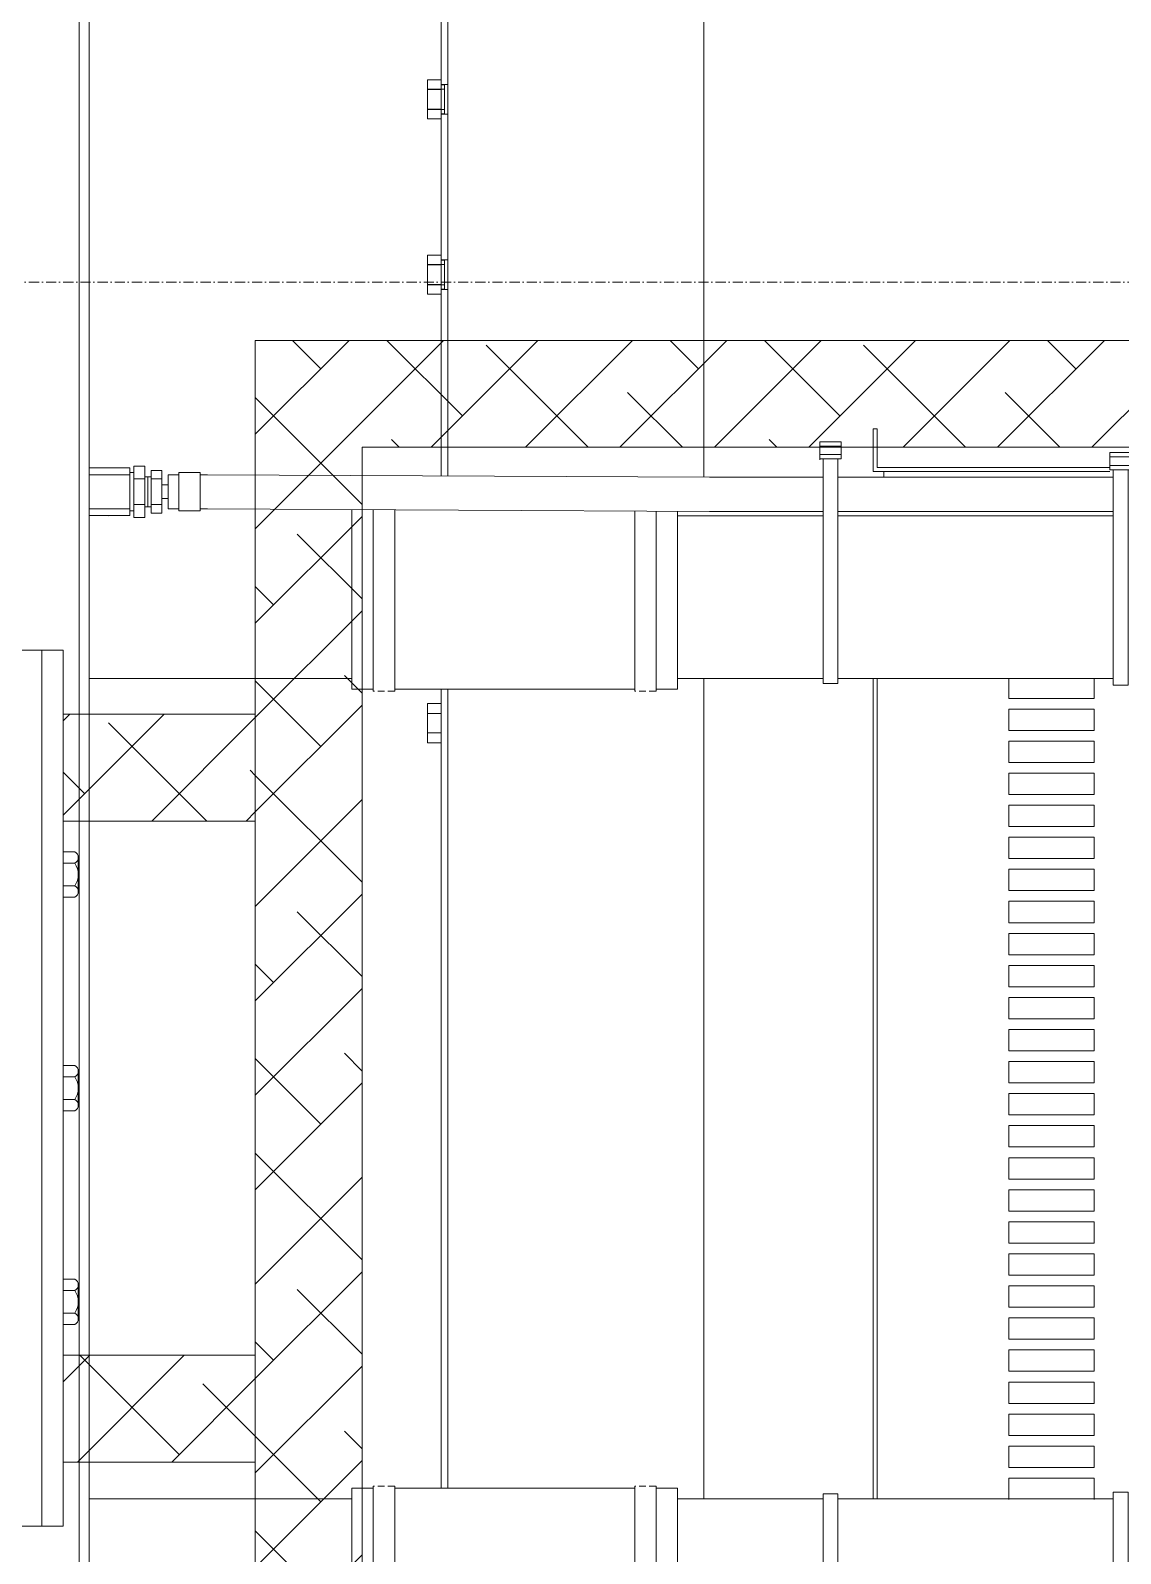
# Model space of a CAD drawing. Header units: millimetres. Extents: x 68650 to 268645, y -2410 to 17645.
# Drawn here: x 74022 to 74533, y 10370 to 11083 of the extents above; entities that cross this region are included whole.
import ezdxf

# ---------------------------------------------------------------- set-up
doc = ezdxf.new("R2010")
doc.units = ezdxf.units.MM
doc.linetypes.add('Dash Dot 3_16_', pattern=[7.9375, 4.7625, -1.5875, 0, -1.5875])
doc.linetypes.add('IMPORT-HIDDEN2', pattern=[4.7625, 3.175, -1.5875])
for name, color, linetype, lineweight in [('G-ANNO-SYMB-1', 111, 'Dash Dot 3_16_', 18), ('G-IMPT', 8, 'Continuous', 18), ('G-IMPT-3', 8, 'IMPORT-HIDDEN2', 18), ('M-EQPM', 50, 'Continuous', 18)]:
    doc.layers.add(name, color=color, linetype=linetype, lineweight=lineweight)
pattern_1 = [(45, (6430.562, -24364.136), (-22.097087, 22.097087), []), (135, (6430.562, -24364.136), (-66.29126, 22.097087), [78.125, -46.875])]

# ---------------------------------------------------------------- blocks, each defined once
blk = doc.blocks.new('TKCS_MAY PHAT DIEN_251105 - TKCS_XREF_260106_MAY PHAT DIEN_dwg_112-2491696-TKCS_NHÀ MÁY PHÁT ĐIỆN - MẶT BẰNG COTE _1_000')
at = {"layer": 'G-IMPT'}
for p, q in [((17101.99, 26391.34), (17101.99, 24843.33)), ((17271.44, 26383.61), (17271.44, 25903.84)), ((17274.49, 25903.83), (17274.49, 26383.77)), ((17394.49, 25903.29), (17394.49, 26315.34)), ((17272.97, 26084.93), (17265.09, 26084.93)), ((17274.49, 26087.11), (17271.44, 26087.11)), ((17271.44, 26084.75), (17265.09, 26084.75)), ((17265.09, 26075.4), (17272.97, 26075.4)), ((17271.44, 26073.22), (17274.49, 26073.22)), ((17272.97, 26002.85), (17265.09, 26002.85)), ((17271.44, 26002.67), (17265.09, 26002.67)), ((17274.49, 26005.03), (17271.44, 26005.03)), ((17265.09, 25993.32), (17272.97, 25993.32)), ((17271.44, 25991.14), (17274.49, 25991.14)), ((17458.72, 25917.89), (17448.72, 25917.89)), ((17458.72, 25913.89), (17448.72, 25913.89)), ((17594.52, 25912.82), (17584.52, 25912.82)), ((17594.52, 25908.82), (17584.52, 25908.82)), ((17106.56, 25904.42), (17125.61, 25904.42)), ((17127.61, 25905.49), (17125.61, 25905.49)), ((17132.61, 25902.49), (17127.61, 25902.49)), ((17135.61, 25903.49), (17132.61, 25903.49)), ((17134.11, 25889.49), (17134.11, 25903.49)), ((17135.61, 25906.49), (17135.61, 25886.49)), ((17140.61, 25906.49), (17135.61, 25906.49)), ((17140.61, 25902.49), (17135.61, 25902.49)), ((17140.61, 25906.49), (17140.61, 25886.49)), ((17143.61, 25899.66), (17140.61, 25899.66)), ((17148.61, 25887.49), (17148.61, 25905.49)), ((17148.61, 25905.49), (17158.61, 25905.49)), ((17158.61, 25887.49), (17158.61, 25905.49)), ((17586.02, 25903.29), (17457.22, 25903.29)), ((17478.72, 25905.87), (17478.72, 25903.29)), ((17143.61, 25893.31), (17140.61, 25893.31)), ((17106.56, 25888.55), (17125.61, 25888.55)), ((17127.61, 25887.49), (17125.61, 25887.49)), ((17132.61, 25890.49), (17127.61, 25890.49)), ((17135.61, 25889.49), (17132.61, 25889.49)), ((17140.61, 25890.49), (17135.61, 25890.49)), ((17140.61, 25886.49), (17135.61, 25886.49)), ((17148.61, 25887.49), (17158.61, 25887.49)), ((17239.67, 25803.09), (17239.67, 25888.18)), ((17249.67, 25803.09), (17249.67, 25888.12)), ((17362.07, 25803.09), (17362.07, 25887.52)), ((17372.07, 25803.09), (17372.07, 25887.46)), ((17586.02, 25887.29), (17457.22, 25887.29)), ((17586.02, 25885.29), (17457.22, 25885.29)), ((17229.67, 25809.09), (17106.56, 25809.09)), ((17586.02, 25809.09), (17457.22, 25809.09)), ((17473.72, 25809.09), (17473.72, 25425.08)), ((17475.62, 25425.08), (17475.62, 25809.09)), ((17362.07, 25804.09), (17249.67, 25804.09)), ((17271.44, 25804.09), (17271.44, 25430.08)), ((17274.49, 25430.08), (17274.49, 25804.09)), ((17265.09, 25792.77), (17271.44, 25792.77)), ((17271.44, 25783.6), (17265.09, 25783.6)), ((17239.67, 25431.08), (17239.67, 25346)), ((17249.67, 25431.08), (17249.67, 25346.05)), ((17362.07, 25430.08), (17249.67, 25430.08)), ((17362.07, 25431.08), (17362.07, 25346.66)), ((17372.07, 25431.08), (17372.07, 25346.71)), ((17229.67, 25425.08), (17106.56, 25425.08)), ((17586.02, 25425.08), (17457.22, 25425.08))]:
    blk.add_line(p, q, dxfattribs=at)
at = {"layer": 'G-IMPT', "flags": 128}
for points in [[(17106.56, 26391.34), (17106.56, 24843.33)], [(17584.52, 25914.82), (17584.52, 25906.82), (17594.52, 25906.82), (17594.52, 25914.82)], [(17127.61, 25908.49), (17132.61, 25908.49), (17132.61, 25884.49), (17127.61, 25884.49)], [(17577.16, 25784.8), (17577.16, 25794.8), (17537.16, 25794.8), (17537.16, 25784.8)], [(17577.16, 25779.8), (17537.16, 25779.8), (17537.16, 25769.8), (17577.16, 25769.8)], [(17577.16, 25754.8), (17577.16, 25764.8), (17537.16, 25764.8), (17537.16, 25754.8)], [(17577.16, 25739.8), (17577.16, 25749.8), (17537.16, 25749.8), (17537.16, 25739.8)], [(17577.16, 25734.8), (17537.16, 25734.8), (17537.16, 25724.8), (17577.16, 25724.8)], [(17577.16, 25709.8), (17577.16, 25719.8), (17537.16, 25719.8), (17537.16, 25709.8)], [(17577.16, 25694.8), (17577.16, 25704.8), (17537.16, 25704.8), (17537.16, 25694.8)], [(17577.16, 25679.8), (17577.16, 25689.8), (17537.16, 25689.8), (17537.16, 25679.8)], [(17577.16, 25674.8), (17537.16, 25674.8), (17537.16, 25664.8), (17577.16, 25664.8)], [(17577.16, 25659.8), (17537.16, 25659.8), (17537.16, 25649.8), (17577.16, 25649.8)], [(17577.16, 25634.8), (17577.16, 25644.8), (17537.16, 25644.8), (17537.16, 25634.8)], [(17577.16, 25629.8), (17537.16, 25629.8), (17537.16, 25619.8), (17577.16, 25619.8)], [(17577.16, 25614.8), (17537.16, 25614.8), (17537.16, 25604.8), (17577.16, 25604.8)], [(17577.16, 25599.8), (17537.16, 25599.8), (17537.16, 25589.8), (17577.16, 25589.8)], [(17577.16, 25574.8), (17577.16, 25584.8), (17537.16, 25584.8), (17537.16, 25574.8)], [(17577.16, 25559.8), (17577.16, 25569.8), (17537.16, 25569.8), (17537.16, 25559.8)], [(17577.16, 25544.8), (17577.16, 25554.8), (17537.16, 25554.8), (17537.16, 25544.8)], [(17577.16, 25539.8), (17537.16, 25539.8), (17537.16, 25529.8), (17577.16, 25529.8)], [(17577.16, 25524.8), (17537.16, 25524.8), (17537.16, 25514.8), (17577.16, 25514.8)], [(17577.16, 25509.8), (17537.16, 25509.8), (17537.16, 25499.8), (17577.16, 25499.8)], [(17577.16, 25484.8), (17577.16, 25494.8), (17537.16, 25494.8), (17537.16, 25484.8)], [(17577.16, 25469.8), (17577.16, 25479.8), (17537.16, 25479.8), (17537.16, 25469.8)], [(17577.16, 25464.8), (17537.16, 25464.8), (17537.16, 25454.8), (17577.16, 25454.8)], [(17577.16, 25439.8), (17577.16, 25449.8), (17537.16, 25449.8), (17537.16, 25439.8)]]:
    blk.add_lwpolyline(points, close=True, dxfattribs=at)
for points in [[(17271.44, 26075.58), (17265.09, 26075.58), (17265.09, 26084.75), (17265.09, 26089.33), (17271.44, 26089.33)], [(17271.44, 26073.43), (17272.97, 26073.43), (17272.97, 26086.9), (17271.44, 26086.9)], [(17271.44, 26071), (17265.09, 26071), (17265.09, 26075.58)], [(17265.09, 25993.5), (17265.09, 26002.67), (17265.09, 26007.25), (17271.44, 26007.25)], [(17271.44, 25991.36), (17272.97, 25991.36), (17272.97, 26004.82), (17271.44, 26004.82)], [(17271.44, 25988.92), (17265.09, 25988.92), (17265.09, 25993.5), (17271.44, 25993.5)], [(17584.52, 25905.97), (17473.72, 25905.97), (17473.72, 25925.97), (17475.62, 25925.97), (17475.62, 25907.87), (17584.52, 25907.87)], [(17448.72, 25911.89), (17458.72, 25911.89), (17458.72, 25919.89), (17448.72, 25919.89), (17448.69, 25912.03), (17448.69, 25911.39)], [(17106.56, 25907.66), (17125.61, 25907.66), (17125.61, 25885.31), (17106.56, 25885.31), (17115.7, 25885.29)], [(17457.22, 25911.89), (17457.22, 25806.68), (17450.22, 25806.68), (17450.22, 25911.89)], [(17593.02, 25906.82), (17593.02, 25805.96), (17586.02, 25805.96), (17586.02, 25906.82)], [(17148.61, 25888.49), (17143.61, 25888.49), (17143.61, 25904.49), (17148.61, 25904.49)], [(17158.61, 25904.49), (17162.01, 25904.49), (17397.03, 25903.29), (17450.22, 25903.29)], [(17158.61, 25888.49), (17162.01, 25888.49), (17397.03, 25887.29), (17450.22, 25887.29)], [(17239.67, 25804.09), (17229.67, 25804.09), (17229.67, 25888.23)], [(17382.07, 25887.41), (17382.07, 25804.09), (17372.07, 25804.09)], [(17382.07, 25885.29), (17450.22, 25885.29), (17427.32, 25885.29)], [(17382.07, 25809.09), (17450.22, 25809.09), (17427.32, 25809.09)], [(17382.07, 25425.08), (17450.22, 25425.08), (17394.49, 25425.08), (17394.49, 25809.09)], [(17577.16, 25809.09), (17577.16, 25799.8), (17537.16, 25799.8), (17537.16, 25809.09)], [(17271.44, 25779.02), (17265.09, 25779.02), (17265.09, 25797.35), (17271.44, 25797.35)], [(17239.67, 25430.08), (17229.67, 25430.08), (17229.67, 25345.95)], [(17372.07, 25430.08), (17382.07, 25430.08), (17382.07, 25346.76)], [(17577.16, 25424.8), (17577.16, 25434.8), (17537.16, 25434.8), (17537.16, 25424.8)], [(17457.22, 25322.28), (17457.22, 25427.5), (17450.22, 25427.5), (17450.22, 25322.28)], [(17593.02, 25327.35), (17593.02, 25428.22), (17586.02, 25428.22), (17586.02, 25327.35)]]:
    blk.add_lwpolyline(points, dxfattribs=at)
at = {"layer": 'G-IMPT-3'}
for p, q in [((17249.67, 25803.09), (17239.67, 25803.09)), ((17372.07, 25803.09), (17362.07, 25803.09)), ((17249.67, 25431.08), (17239.67, 25431.08)), ((17372.07, 25431.08), (17362.07, 25431.08))]:
    blk.add_line(p, q, dxfattribs=at)
blk = doc.blocks.new('TKCS_MAY PHAT DIEN_251105 - TKCS_XREF_260106_MAY PHAT DIEN_dwg_A$C086a2854-2491700-TKCS_NHÀ MÁY PHÁT ĐIỆN - MẶT BẰNG COTE _1_000')
at = {"layer": 'G-IMPT'}
h = blk.add_hatch(dxfattribs=at)
h.set_pattern_fill('FP_11', color=256, style=0, pattern_type=2)
h.set_pattern_definition(pattern_1)
h.paths.add_polyline_path([(-2325.07, 650), (-2325.07, 1350), (-3925.07, 1350), (-3925.07, 650), (-2669.71, 650)])
h.paths.add_polyline_path([(-2375.07, 700), (-3875.07, 700), (-3875.07, 1300), (-2375.07, 1300)])
h = blk.add_hatch(dxfattribs=at)
h.set_pattern_fill('FP_11', color=256, style=0, pattern_type=2)
h.set_pattern_definition(pattern_1)
h.paths.add_polyline_path([(-3925.07, 1125), (-3925.07, 1175), (-4014.97, 1175), (-4014.97, 1125)])
h = blk.add_hatch(dxfattribs=at)
h.set_pattern_fill('FP_11', color=256, style=0, pattern_type=2)
h.set_pattern_definition(pattern_1)
h.paths.add_polyline_path([(-3925.07, 825), (-3925.07, 875), (-4014.97, 875), (-4014.97, 825)])
for p, q in [((-4025.07, 1205), (-4025.07, 795)), ((-4009.59, 1105.28), (-4014.97, 1105.28)), ((-4007.97, 1107.93), (-4007.97, 1092.07)), ((-4009.59, 1094.72), (-4014.97, 1094.72)), ((-4009.59, 1005.28), (-4014.97, 1005.28)), ((-4007.97, 1007.93), (-4007.97, 992.07)), ((-4009.59, 994.72), (-4014.97, 994.72)), ((-4007.97, 907.93), (-4007.97, 892.07)), ((-4009.59, 905.28), (-4014.97, 905.28)), ((-4009.59, 894.72), (-4014.97, 894.72))]:
    blk.add_line(p, q, dxfattribs=at)
at = {"layer": 'G-IMPT', "flags": 128}
for points in [[(-2325.07, 650), (-3925.07, 650), (-3925.07, 1350), (-2325.07, 1350)], [(-2375.07, 1300), (-3875.07, 1300), (-3875.07, 700), (-2375.07, 700)], [(-2375.07, 700), (-3875.07, 700), (-3875.07, 1300), (-2375.07, 1300)], [(-4014.97, 1175), (-4014.97, 1125), (-3925.07, 1125), (-3925.07, 1175)], [(-3925.07, 1125), (-4014.97, 1125), (-4014.97, 875), (-3925.07, 875)], [(-4014.97, 825), (-4014.97, 875), (-3925.07, 875), (-3925.07, 825)]]:
    blk.add_lwpolyline(points, close=True, dxfattribs=at)
for points in [[(-4035.17, 795), (-4035.17, 1205), (-4035.17, 795), (-4014.97, 795), (-4014.97, 1205), (-4035.17, 1205)], [(-4009.59, 1089.43), (-4014.97, 1089.43), (-4014.97, 1110.57), (-4009.59, 1110.57)], [(-4009.59, 989.43), (-4014.97, 989.43), (-4014.97, 1010.57), (-4009.59, 1010.57)], [(-4009.59, 889.43), (-4014.97, 889.43), (-4014.97, 910.57), (-4009.59, 910.57)]]:
    blk.add_lwpolyline(points, dxfattribs=at)
at = {"layer": 'G-IMPT'}
for centre, radius, start, end in [((-4010.94, 1107.93), 2.97, 297.12411, 62.87589), ((-4017.43, 1100), 9.45, 326.00782, 33.99218), ((-4010.94, 1092.07), 2.97, 297.12411, 62.87589), ((-4010.94, 1007.93), 2.97, 297.12411, 62.87589), ((-4017.43, 1000), 9.45, 326.00782, 33.99218), ((-4010.94, 992.07), 2.97, 297.12411, 62.87589), ((-4010.94, 907.93), 2.97, 297.12411, 62.87589), ((-4017.43, 900), 9.45, 326.00782, 33.99218), ((-4010.94, 892.07), 2.97, 297.12411, 62.87589)]:
    blk.add_arc(centre, radius, start, end, dxfattribs=at)
blk.add_blockref('TKCS_MAY PHAT DIEN_251105 - TKCS_XREF_260106_MAY PHAT DIEN_dwg_112-2491696-TKCS_NHÀ MÁY PHÁT ĐIỆN - MẶT BẰNG COTE _1_000', (-21109.49, -24617.34))
blk = doc.blocks.new('TKCS_MAY PHAT DIEN_251105 - TKCS_XREF_260106_MAY PHAT DIEN_dwg-2491693-TKCS_NHÀ MÁY PHÁT ĐIỆN - MẶT BẰNG COTE _1_000')
blk.add_blockref('TKCS_MAY PHAT DIEN_251105 - TKCS_XREF_260106_MAY PHAT DIEN_dwg_A$C086a2854-2491700-TKCS_NHÀ MÁY PHÁT ĐIỆN - MẶT BẰNG COTE _1_000', (310559.44, 72532))
blk = doc.blocks.new('TKCS_MAY PHAT DIEN_251105 - MÁY PHÁT ĐIỂN-596403-TKCS_NHÀ MÁY PHÁT ĐIỆN - MẶT BẰNG COTE _1_000')
blk.add_blockref('TKCS_MAY PHAT DIEN_251105 - TKCS_XREF_260106_MAY PHAT DIEN_dwg-2491693-TKCS_NHÀ MÁY PHÁT ĐIỆN - MẶT BẰNG COTE _1_000', (-303959.44, -77332))

msp = doc.modelspace()

# ---------------------------------------------------------------- linework, layer by layer
at = {"layer": 'G-ANNO-SYMB-1'}
msp.add_line((69271.33, 10965.42), (91914.68, 10965.42), dxfattribs=at)

# ---------------------------------------------------------------- block references
at = {"layer": 'M-EQPM'}
msp.add_blockref('TKCS_MAY PHAT DIEN_251105 - MÁY PHÁT ĐIỂN-596403-TKCS_NHÀ MÁY PHÁT ĐIỆN - MẶT BẰNG COTE _1_000', (71452.56, 14388.23), dxfattribs=at)

doc.saveas('drawing.dxf')
